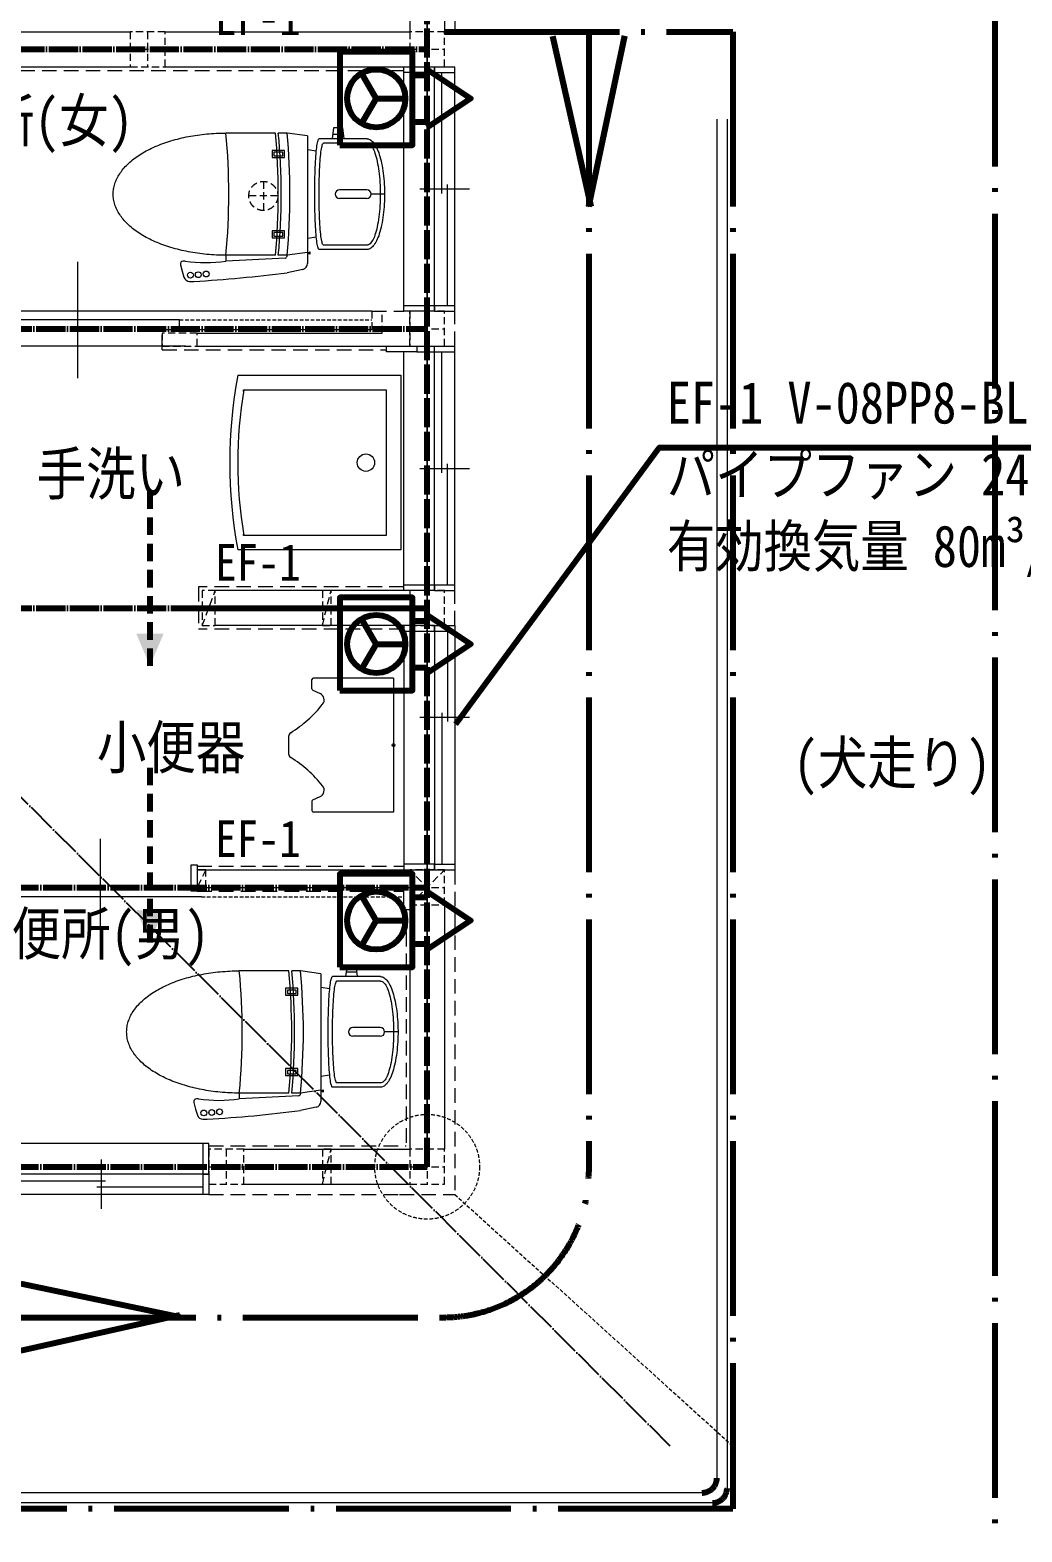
# Model space of a CAD drawing. Units: millimetres at full size. Extents: x -21029 to 20237, y -14043 to 14043.
# Drawn here: x 7838 to 11245, y -4626 to 535 of the extents above; entities that cross this region are included whole.
import ezdxf
from ezdxf.enums import TextEntityAlignment as Align

# ---------------------------------------------------------------- set-up
doc = ezdxf.new("R2010")
doc.units = ezdxf.units.MM
doc.header["$LTSCALE"] = 50
doc.header["$PDMODE"] = 32
doc.header["$PDSIZE"] = 10
for name, pattern in [('DASHED1', [1.8, 1.2, -0.6]), ('DASHED_DOTTED', [9.25, 6, -1.5, 0.25, -1.5]), ('LONG_DASHED_DOTTED', [15.25, 12, -1.5, 0.25, -1.5]), ('USER1', [2.31, 2, -0.15, 0.01, -0.15]), ('USER12', [0.75, 0.5, -0.25]), ('USER13', [0.375, 0.25, -0.125]), ('USER14', [1.5, 1, -0.5])]:
    doc.linetypes.add(name, pattern=pattern)
for name, color, linetype, lineweight in [('0-2_KIJUN', 1, 'USER1', 80), ('0-3_KABE', 7, 'Continuous', 18), ('0-6_1', 7, 'Continuous', 18), ('0-7_27', 7, 'Continuous', 18), ('0-8_0', 7, 'Continuous', 25), ('0-A_PV', 31, 'Continuous', 18), ('0-B_A', 43, 'Continuous', 18), ('0-C_TATEGU', 100, 'Continuous', 18), ('0-D_ZATU', 132, 'Continuous', 18), ('0-E_MOJI', 7, 'Continuous', 15), ('0-F_SETUBI', 7, 'Continuous', 18), ('1-7_画層2', 7, 'DASHED_DOTTED', 80), ('1-8_LINE', 1, 'LONG_DASHED_DOTTED', 80), ('1-9_HASIRA', 7, 'USER12', 18), ('1-C_SIAGE', 7, 'USER14', 18), ('1-D_CONCRETE', 7, 'Continuous', 18), ('2-0_換気扇(24h)', 1, 'Continuous', 80), ('2-3_ダクト・フード', 3, 'Continuous', 20), ('2-4_換気経路', 1, 'DASHED1', 80), ('2-5_記号・文字', 3, 'Continuous', 80)]:
    doc.layers.add(name, color=color, linetype=linetype, lineweight=lineweight)
doc.styles.add('ＭＳ ゴシック', font='')
doc.styles.get('ＭＳ ゴシック').set_extended_font_data('MS Gothic')

# ---------------------------------------------------------------- blocks, each defined once
blk = doc.blocks.new('U370_1A1')
at = {"layer": '0-A_PV'}
for p, q in [((-230, 0), (-230, -275)), ((-230, 0), (230, 0)), ((230, 0), (230, -275)), ((-188.66, -277.08), (-177.14, -251.94)), ((188.66, -277.08), (177.08, -251.8)), ((-193.21, -280), (-225, -280)), ((193.21, -280), (225, -280)), ((-29.64, -360), (29.64, -360))]:
    blk.add_line(p, q, dxfattribs=at)
for centre, radius, start, end in [((-155.35, -261.99), 24, 51.2869, 155.374), ((-418.65, -590.5), 445, 32.2557, 51.2871), ((418.65, -590.5), 445, 128.713, 147.744), ((155.35, -261.99), 24, 24.6257, 128.713), ((-225, -275), 5, 180, 270), ((-193.21, -275), 5, 270, 335.373), ((193.21, -275), 5, 204.627, 270), ((225, -275), 5, 270, 0), ((-29.64, -345), 15, 212.255, 270), ((29.64, -345), 15, 270, 327.745)]:
    blk.add_arc(centre, radius, start, end, dxfattribs=at)
at = {"layer": '0-B_A'}
blk.add_circle((0, 0), 2, dxfattribs=at)
blk.add_point((0, 0), dxfattribs=at)

msp = doc.modelspace()

# ---------------------------------------------------------------- linework, layer by layer
at = {"layer": '0-2_KIJUN'}
for p, q in [((9201.98, -3371.15), (9201.98, 7328.85)), ((5361.98, 468.85), (9201.98, 468.85)), ((7281.98, -491.15), (9201.98, -491.15)), ((7281.98, -1451.15), (9201.98, -1451.15)), ((8416.98, -1451.15), (9201.98, -1451.15)), ((7651.98, -2411.15), (9201.98, -2411.15)), ((7651.98, -3371.15), (9201.98, -3371.15))]:
    msp.add_line(p, q, dxfattribs=at)
at = {"layer": '0-3_KABE'}
for p, q in [((9141.98, 1368.85), (9141.98, 528.85)), ((9261.98, 1368.85), (9261.98, 528.85)), ((7341.98, 528.85), (8181.98, 528.85)), ((8301.98, 528.85), (9141.98, 528.85)), ((7341.98, 408.85), (8181.98, 408.85)), ((8301.98, 408.85), (9141.98, 408.85)), ((8291.98, -493.65), (9011.98, -493.65)), ((8411.98, -506.15), (9046.98, -506.15)), ((8411.98, -551.15), (9081.98, -551.15)), ((9141.98, -1391.15), (8474.48, -1391.15)), ((9141.98, -1511.15), (8474.48, -1511.15)), ((8411.98, -2351.15), (9141.98, -2351.15)), ((8411.98, -2411.15), (9121.98, -2411.15)), ((9141.98, -2471.15), (9141.98, -3311.15)), ((9261.98, -2471.15), (9261.98, -3311.15)), ((8571.98, -3311.15), (9141.98, -3311.15)), ((8571.98, -3431.15), (9141.98, -3431.15))]:
    msp.add_line(p, q, dxfattribs=at)
at = {"layer": '0-6_1'}
for p, q in [((8336.62, 158.69), (8344, 160.66)), ((8344, 160.66), (8351.45, 162.54)), ((8351.45, 162.54), (8358.97, 164.33)), ((8358.97, 164.33), (8366.56, 166.04)), ((8366.56, 166.04), (8374.21, 167.65)), ((8374.21, 167.65), (8381.93, 169.18)), ((8381.93, 169.18), (8389.7, 170.62)), ((8389.7, 170.62), (8397.53, 171.97)), ((8397.53, 171.97), (8405.41, 173.23)), ((8405.41, 173.23), (8413.34, 174.4)), ((8413.34, 174.4), (8421.31, 175.48)), ((8421.31, 175.48), (8429.32, 176.47)), ((8429.32, 176.47), (8437.37, 177.36)), ((8437.37, 177.36), (8445.45, 178.16)), ((8445.45, 178.16), (8453.56, 178.86)), ((8453.56, 178.86), (8461.7, 179.48)), ((8461.7, 179.48), (8469.85, 180)), ((8469.85, 180), (8478.03, 180.42)), ((8478.03, 180.42), (8486.22, 180.75)), ((8486.22, 180.75), (8494.43, 180.99)), ((8680.85, 181.18), (8510.85, 181.18)), ((8790.85, 171.18), (8790.85, -228.82)), ((8826.22, 151.88), (8827.12, 155.21)), ((8827.12, 155.21), (8828.04, 157.81)), ((8828.04, 157.81), (8828.97, 159.68)), ((8828.97, 159.68), (8829.91, 160.8)), ((8829.91, 160.8), (8830.85, 161.18)), ((8995.85, 161.18), (8830.85, 161.18)), ((8880.85, 199.18), (8875.85, 161.18)), ((8913.85, 176.18), (8877.85, 176.18)), ((8910.85, 199.18), (8880.85, 199.18)), ((8910.85, 199.18), (8915.85, 161.18)), ((8995.85, 161.18), (8998.94, 160.93)), ((8998.94, 160.93), (9002.02, 160.17)), ((9002.02, 160.17), (9005.08, 158.92)), ((9005.08, 158.92), (9008.12, 157.16)), ((9008.12, 157.16), (9011.13, 154.91)), ((9011.13, 154.91), (9014.1, 152.18)), ((8209.75, 103.1), (8214.98, 106.54)), ((8214.98, 106.54), (8220.34, 109.92)), ((8220.34, 109.92), (8225.83, 113.23)), ((8225.83, 113.23), (8231.45, 116.49)), ((8231.45, 116.49), (8237.2, 119.67)), ((8237.2, 119.67), (8243.07, 122.79)), ((8243.07, 122.79), (8249.06, 125.84)), ((8249.06, 125.84), (8255.17, 128.82)), ((8255.17, 128.82), (8261.39, 131.73)), ((8261.39, 131.73), (8267.73, 134.57)), ((8267.73, 134.57), (8274.18, 137.33)), ((8274.18, 137.33), (8280.73, 140.02)), ((8280.73, 140.02), (8287.38, 142.63)), ((8287.38, 142.63), (8294.14, 145.17)), ((8294.14, 145.17), (8301, 147.62)), ((8301, 147.62), (8307.94, 150)), ((8307.94, 150), (8314.98, 152.3)), ((8669.85, 121.18), (8669.85, 97.18)), ((8711.85, 121.18), (8669.85, 121.18)), ((8675.85, 115.18), (8675.85, 103.18)), ((8705.85, 115.18), (8675.85, 115.18)), ((8705.85, 103.18), (8705.85, 115.18)), ((8711.85, 97.18), (8711.85, 121.18)), ((8821.65, 119.18), (8790.85, 123.98)), ((8819.92, 101.24), (8820.58, 109.68)), ((8820.58, 109.68), (8821.29, 117.58)), ((8821.29, 117.58), (8822.03, 124.89)), ((8822.03, 124.89), (8822.81, 131.6)), ((8822.81, 131.6), (8823.62, 137.68)), ((8823.62, 137.68), (8824.46, 143.1)), ((8824.46, 143.1), (8825.33, 147.84)), ((8825.33, 147.84), (8826.22, 151.88)), ((8835.79, 100.97), (8836.55, 108.52)), ((8836.55, 108.52), (8837.36, 115.46)), ((8837.36, 115.46), (8838.21, 121.75)), ((8838.21, 121.75), (8839.09, 127.37)), ((8839.09, 127.37), (8840, 132.29)), ((8840, 132.29), (8840.93, 136.5)), ((8840.93, 136.5), (8841.89, 139.96)), ((8841.89, 139.96), (8842.86, 142.67)), ((8842.86, 142.67), (8843.85, 144.62)), ((8843.85, 144.62), (8844.85, 145.79)), ((8844.85, 145.79), (8845.85, 146.18)), ((8995.85, 146.18), (8845.85, 146.18)), ((8995.85, 146.18), (8998.47, 145.88)), ((8998.47, 145.88), (9001.08, 145)), ((9001.08, 145), (9003.67, 143.52)), ((9003.67, 143.52), (9006.23, 141.46)), ((9006.23, 141.46), (9008.76, 138.83)), ((9008.76, 138.83), (9011.24, 135.62)), ((9011.24, 135.62), (9013.67, 131.87)), ((9013.67, 131.87), (9016.05, 127.56)), ((9014.1, 152.18), (9017.02, 148.96)), ((9016.05, 127.56), (9018.35, 122.73)), ((9017.02, 148.96), (9019.88, 145.28)), ((9018.35, 122.73), (9020.58, 117.39)), ((9019.88, 145.28), (9022.68, 141.13)), ((9020.58, 117.39), (9022.72, 111.55)), ((9022.68, 141.13), (9025.4, 136.53)), ((9022.72, 111.55), (9024.78, 105.24)), ((9024.78, 105.24), (9026.73, 98.47)), ((9025.4, 136.53), (9028.05, 131.5)), ((9028.05, 131.5), (9030.62, 126.03)), ((9030.62, 126.03), (9033.09, 120.16)), ((9033.09, 120.16), (9035.46, 113.89)), ((9035.46, 113.89), (9037.73, 107.25)), ((9037.73, 107.25), (9039.88, 100.24)), ((8151.76, 49.48), (8154.9, 53.6)), ((8161.67, 61.72), (8165.29, 65.72)), ((8165.29, 65.72), (8169.06, 69.68)), ((8169.06, 69.68), (8172.99, 73.59)), ((8172.99, 73.59), (8177.08, 77.46)), ((8177.08, 77.46), (8181.31, 81.28)), ((8194.89, 92.44), (8199.7, 96.05)), ((8199.7, 96.05), (8204.66, 99.61)), ((8204.66, 99.61), (8209.75, 103.1)), ((8669.85, 97.18), (8711.85, 97.18)), ((8675.85, 103.18), (8705.85, 103.18)), ((8816.9, 41.12), (8817.28, 52.08)), ((8817.28, 52.08), (8817.71, 62.71)), ((8817.71, 62.71), (8818.19, 72.99)), ((8818.19, 72.99), (8818.72, 82.86)), ((8818.72, 82.86), (8819.29, 92.29)), ((8819.29, 92.29), (8819.92, 101.24)), ((8832.24, 44.84), (8832.7, 55.28)), ((8832.7, 55.28), (8833.21, 65.34)), ((8833.21, 65.34), (8833.78, 74.99)), ((8833.78, 74.99), (8834.4, 84.16)), ((8834.4, 84.16), (8835.07, 92.84)), ((8835.07, 92.84), (8835.79, 100.97)), ((9026.73, 98.47), (9028.58, 91.27)), ((9028.58, 91.27), (9030.32, 83.67)), ((9030.32, 83.67), (9031.95, 75.68)), ((9031.95, 75.68), (9033.45, 67.34)), ((9033.45, 67.34), (9034.82, 58.68)), ((9034.82, 58.68), (9036.06, 49.72)), ((9039.88, 100.24), (9041.92, 92.89)), ((9041.92, 92.89), (9043.84, 85.22)), ((9043.84, 85.22), (9045.63, 77.24)), ((9045.63, 77.24), (9047.29, 68.99)), ((9047.29, 68.99), (9048.81, 60.47)), ((9048.81, 60.47), (9050.19, 51.72)), ((9050.19, 51.72), (9051.43, 42.76)), ((8126.99, -2.15), (8128.12, 2.27)), ((8128.12, 2.27), (8129.42, 6.67)), ((8129.42, 6.67), (8130.89, 11.05)), ((8130.89, 11.05), (8132.54, 15.42)), ((8132.54, 15.42), (8134.35, 19.77)), ((8134.35, 19.77), (8136.34, 24.09)), ((8136.34, 24.09), (8138.49, 28.4)), ((8138.49, 28.4), (8140.81, 32.67)), ((8140.81, 32.67), (8143.3, 36.92)), ((8143.3, 36.92), (8145.96, 41.14)), ((8145.96, 41.14), (8148.78, 45.32)), ((8148.78, 45.32), (8151.76, 49.48)), ((8815.97, -5.01), (8816.12, 6.78)), ((8816.12, 6.78), (8816.32, 18.43)), ((8816.32, 18.43), (8816.59, 29.89)), ((8816.59, 29.89), (8816.9, 41.12)), ((8830.93, -11.3), (8831.06, 0.29)), ((8831.06, 0.29), (8831.26, 11.75)), ((8831.26, 11.75), (8831.52, 23.03)), ((8831.52, 23.03), (8831.85, 34.07)), ((8831.85, 34.07), (8832.24, 44.84)), ((9036.06, 49.72), (9037.17, 40.49)), ((9037.17, 40.49), (9038.14, 31.03)), ((9038.14, 31.03), (9038.96, 21.37)), ((9038.96, 21.37), (9039.64, 11.54)), ((9039.64, 11.54), (9040.17, 1.57)), ((9040.17, 1.57), (9040.55, -8.51)), ((9051.43, 42.76), (9052.52, 33.6)), ((9052.52, 33.6), (9053.46, 24.28)), ((9053.46, 24.28), (9054.25, 14.82)), ((9054.25, 14.82), (9054.88, 5.24)), ((9054.88, 5.24), (9055.35, -4.43)), ((8123.85, -28.82), (8123.94, -24.36)), ((8123.94, -33.28), (8123.85, -28.82)), ((8123.94, -24.36), (8124.2, -19.91)), ((8124.2, -37.73), (8123.94, -33.28)), ((8124.2, -19.91), (8124.64, -15.46)), ((8124.64, -42.19), (8124.2, -37.73)), ((8124.64, -15.46), (8125.25, -11.01)), ((8125.25, -46.63), (8124.64, -42.19)), ((8125.25, -11.01), (8126.03, -6.57)), ((8126.03, -51.07), (8125.25, -46.63)), ((8126.03, -6.57), (8126.99, -2.15)), ((8126.99, -55.5), (8126.03, -51.07)), ((8815.85, -28.82), (8815.88, -16.89)), ((8815.88, -40.75), (8815.85, -28.82)), ((8815.88, -16.89), (8815.97, -5.01)), ((8815.97, -52.63), (8815.88, -40.75)), ((8830.86, -22.97), (8830.93, -11.3)), ((8830.86, -34.67), (8830.86, -22.97)), ((8830.93, -46.34), (8830.86, -34.67)), ((8831.06, -57.93), (8830.93, -46.34)), ((8994.85, -13.82), (8900.85, -13.82)), ((8994.85, -43.82), (8900.85, -43.82)), ((9055.85, -28.82), (9009.85, -28.82)), ((9040.55, -49.14), (9040.17, -59.21)), ((9040.55, -8.51), (9040.78, -18.65)), ((9040.78, -39), (9040.55, -49.14)), ((9040.78, -18.65), (9040.85, -28.82)), ((9040.85, -28.82), (9040.78, -39)), ((9055.35, -4.43), (9055.67, -14.16)), ((9055.67, -43.48), (9055.35, -53.22)), ((9055.67, -14.16), (9055.83, -23.93)), ((9055.83, -33.71), (9055.67, -43.48)), ((9055.83, -23.93), (9055.83, -33.71)), ((8128.12, -59.91), (8126.99, -55.5)), ((8129.42, -64.31), (8128.12, -59.91)), ((8130.89, -68.7), (8129.42, -64.31)), ((8132.54, -73.06), (8130.89, -68.7)), ((8134.35, -77.41), (8132.54, -73.06)), ((8136.34, -81.74), (8134.35, -77.41)), ((8138.49, -86.04), (8136.34, -81.74)), ((8140.81, -90.31), (8138.49, -86.04)), ((8143.3, -94.56), (8140.81, -90.31)), ((8145.96, -98.78), (8143.3, -94.56)), ((8148.78, -102.97), (8145.96, -98.78)), ((8151.76, -107.12), (8148.78, -102.97)), ((8816.12, -64.42), (8815.97, -52.63)), ((8816.32, -76.07), (8816.12, -64.42)), ((8816.59, -87.53), (8816.32, -76.07)), ((8816.9, -98.77), (8816.59, -87.53)), ((8817.28, -109.72), (8816.9, -98.77)), ((8831.26, -69.39), (8831.06, -57.93)), ((8831.52, -80.67), (8831.26, -69.39)), ((8831.85, -91.72), (8831.52, -80.67)), ((8832.24, -102.49), (8831.85, -91.72)), ((8832.7, -112.92), (8832.24, -102.49)), ((9037.17, -98.14), (9036.06, -107.36)), ((9038.14, -88.67), (9037.17, -98.14)), ((9038.96, -79.01), (9038.14, -88.67)), ((9039.64, -69.18), (9038.96, -79.01)), ((9040.17, -59.21), (9039.64, -69.18)), ((9051.43, -100.4), (9050.19, -109.37)), ((9052.52, -91.24), (9051.43, -100.4)), ((9053.46, -81.92), (9052.52, -91.24)), ((9054.25, -72.46), (9053.46, -81.92)), ((9054.88, -62.88), (9054.25, -72.46)), ((9055.35, -53.22), (9054.88, -62.88)), ((8154.9, -111.24), (8151.76, -107.12)), ((8158.21, -115.32), (8154.9, -111.24)), ((8161.67, -119.36), (8158.21, -115.32)), ((8165.29, -123.36), (8161.67, -119.36)), ((8169.06, -127.32), (8165.29, -123.36)), ((8172.99, -131.24), (8169.06, -127.32)), ((8177.08, -135.11), (8172.99, -131.24)), ((8181.31, -138.93), (8177.08, -135.11)), ((8185.69, -142.7), (8181.31, -138.93)), ((8190.22, -146.42), (8185.69, -142.7)), ((8194.89, -150.08), (8190.22, -146.42)), ((8199.7, -153.69), (8194.89, -150.08)), ((8204.66, -157.25), (8199.7, -153.69)), ((8669.85, -154.82), (8669.85, -178.82)), ((8711.85, -154.82), (8669.85, -154.82)), ((8711.85, -178.82), (8711.85, -154.82)), ((8817.71, -120.35), (8817.28, -109.72)), ((8818.19, -130.63), (8817.71, -120.35)), ((8818.72, -140.5), (8818.19, -130.63)), ((8819.29, -149.93), (8818.72, -140.5)), ((8819.92, -158.89), (8819.29, -149.93)), ((8833.21, -122.99), (8832.7, -112.92)), ((8833.78, -132.63), (8833.21, -122.99)), ((8834.4, -141.81), (8833.78, -132.63)), ((8835.07, -150.48), (8834.4, -141.81)), ((8835.79, -158.61), (8835.07, -150.48)), ((9028.58, -148.91), (9026.73, -156.11)), ((9030.32, -141.31), (9028.58, -148.91)), ((9031.95, -133.32), (9030.32, -141.31)), ((9033.45, -124.99), (9031.95, -133.32)), ((9041.92, -150.53), (9039.88, -157.88)), ((9043.84, -142.86), (9041.92, -150.53)), ((9045.63, -134.89), (9043.84, -142.86)), ((9047.29, -126.63), (9045.63, -134.89)), ((9048.81, -118.12), (9047.29, -126.63)), ((9050.19, -109.37), (9048.81, -118.12)), ((8209.75, -160.75), (8204.66, -157.25)), ((8214.98, -164.19), (8209.75, -160.75)), ((8220.34, -167.56), (8214.98, -164.19)), ((8225.83, -170.88), (8220.34, -167.56)), ((8231.45, -174.13), (8225.83, -170.88)), ((8237.2, -177.31), (8231.45, -174.13)), ((8243.07, -180.43), (8237.2, -177.31)), ((8249.06, -183.48), (8243.07, -180.43)), ((8255.17, -186.46), (8249.06, -183.48)), ((8261.39, -189.37), (8255.17, -186.46)), ((8267.73, -192.21), (8261.39, -189.37)), ((8274.18, -194.97), (8267.73, -192.21)), ((8280.73, -197.66), (8274.18, -194.97)), ((8287.38, -200.27), (8280.73, -197.66)), ((8294.14, -202.81), (8287.38, -200.27)), ((8301, -205.27), (8294.14, -202.81)), ((8669.85, -178.82), (8711.85, -178.82)), ((8675.85, -160.82), (8675.85, -172.82)), ((8705.85, -160.82), (8675.85, -160.82)), ((8675.85, -172.82), (8705.85, -172.82)), ((8705.85, -172.82), (8705.85, -160.82)), ((8821.65, -176.82), (8790.85, -181.72)), ((8820.58, -167.33), (8819.92, -158.89)), ((8821.29, -175.22), (8820.58, -167.33)), ((8822.03, -182.53), (8821.29, -175.22)), ((8822.81, -189.24), (8822.03, -182.53)), ((8823.62, -195.32), (8822.81, -189.24)), ((8824.46, -200.74), (8823.62, -195.32)), ((8825.33, -205.48), (8824.46, -200.74)), ((8826.22, -209.52), (8825.33, -205.48)), ((8836.55, -166.16), (8835.79, -158.61)), ((8837.36, -173.1), (8836.55, -166.16)), ((8838.21, -179.39), (8837.36, -173.1)), ((8839.09, -185.01), (8838.21, -179.39)), ((8840, -189.94), (8839.09, -185.01)), ((8840.93, -194.14), (8840, -189.94)), ((8841.89, -197.6), (8840.93, -194.14)), ((8842.86, -200.31), (8841.89, -197.6)), ((8843.85, -202.26), (8842.86, -200.31)), ((8844.85, -203.43), (8843.85, -202.26)), ((8845.85, -203.82), (8844.85, -203.43)), ((8995.85, -203.82), (8845.85, -203.82)), ((8998.47, -203.53), (8995.85, -203.82)), ((9001.08, -202.64), (8998.47, -203.53)), ((9003.67, -201.16), (9001.08, -202.64)), ((9006.23, -199.1), (9003.67, -201.16)), ((9008.76, -196.47), (9006.23, -199.1)), ((9011.24, -193.27), (9008.76, -196.47)), ((9013.67, -189.51), (9011.24, -193.27)), ((9016.05, -185.21), (9013.67, -189.51)), ((9018.35, -180.38), (9016.05, -185.21)), ((9019.88, -202.92), (9017.02, -206.61)), ((9020.58, -175.03), (9018.35, -180.38)), ((9022.68, -198.77), (9019.88, -202.92)), ((9022.72, -169.19), (9020.58, -175.03)), ((9025.4, -194.18), (9022.68, -198.77)), ((9024.78, -162.88), (9022.72, -169.19)), ((9026.73, -156.11), (9024.78, -162.88)), ((9033.09, -177.8), (9030.62, -183.68)), ((9035.46, -171.54), (9033.09, -177.8)), ((9037.73, -164.89), (9035.46, -171.54)), ((9039.88, -157.88), (9037.73, -164.89)), ((8322.11, -212.15), (8314.98, -209.94)), ((8329.33, -214.29), (8322.11, -212.15)), ((8336.62, -216.34), (8329.33, -214.29)), ((8344, -218.3), (8336.62, -216.34)), ((8351.45, -220.18), (8344, -218.3)), ((8358.97, -221.97), (8351.45, -220.18)), ((8381.93, -226.83), (8374.21, -225.3)), ((8389.7, -228.27), (8381.93, -226.83)), ((8397.53, -229.62), (8389.7, -228.27)), ((8405.41, -230.88), (8397.53, -229.62)), ((8413.34, -232.05), (8405.41, -230.88)), ((8421.31, -233.12), (8413.34, -232.05)), ((8453.56, -236.51), (8445.45, -235.8)), ((8461.7, -237.12), (8453.56, -236.51)), ((8469.85, -237.64), (8461.7, -237.12)), ((8478.03, -238.06), (8469.85, -237.64)), ((8486.22, -238.4), (8478.03, -238.06)), ((8494.43, -238.63), (8486.22, -238.4)), ((8502.64, -238.77), (8494.43, -238.63)), ((8510.85, -238.82), (8502.64, -238.77)), ((8680.85, -238.82), (8510.85, -238.82)), ((8510.85, -238.82), (8510.85, -258.82)), ((8715.15, -248.82), (8510.85, -258.82)), ((8720.85, -238.82), (8690.85, -238.82)), ((8720.85, -238.82), (8719.25, -245.12)), ((8790.85, -228.82), (8720.85, -238.82)), ((8790.85, -228.82), (8790.85, -267.62)), ((8827.12, -212.85), (8826.22, -209.52)), ((8828.04, -215.46), (8827.12, -212.85)), ((8828.97, -217.32), (8828.04, -215.46)), ((8829.91, -218.45), (8828.97, -217.32)), ((8830.85, -218.82), (8829.91, -218.45)), ((8995.85, -218.82), (8830.85, -218.82)), ((8998.94, -218.57), (8995.85, -218.82)), ((9002.02, -217.81), (8998.94, -218.57)), ((9005.08, -216.56), (9002.02, -217.81)), ((9008.12, -214.8), (9005.08, -216.56)), ((9011.13, -212.56), (9008.12, -214.8)), ((9014.1, -209.82), (9011.13, -212.56)), ((9017.02, -206.61), (9014.1, -209.82)), ((8354.55, -271.52), (8360.85, -293.82)), ((8360.85, -293.82), (8366.75, -314.32)), ((8370.85, -258.82), (8364.15, -258.82)), ((8775.05, -287.22), (8720.85, -298.82)), ((8385.95, -328.82), (8400.85, -328.82)), ((8926.91, -2679.86), (8921.91, -2717.86)), ((8956.91, -2679.86), (8926.91, -2679.86)), ((8956.91, -2679.86), (8961.91, -2717.86)), ((8333.44, -2736.4), (8340.2, -2733.87)), ((8340.2, -2733.87), (8347.05, -2731.41)), ((8361.04, -2726.74), (8368.17, -2724.52)), ((8368.17, -2724.52), (8375.39, -2722.39)), ((8375.39, -2722.39), (8382.68, -2720.34)), ((8412.62, -2713), (8420.27, -2711.38)), ((8451.47, -2705.8), (8459.4, -2704.63)), ((8459.4, -2704.63), (8467.37, -2703.56)), ((8467.37, -2703.56), (8475.38, -2702.57)), ((8491.51, -2700.88), (8499.62, -2700.17)), ((8532.28, -2698.28), (8540.49, -2698.05)), ((8540.49, -2698.05), (8548.7, -2697.9)), ((8548.7, -2697.9), (8556.91, -2697.86)), ((8726.91, -2697.86), (8556.91, -2697.86)), ((8766.91, -2697.86), (8736.91, -2697.86)), ((8836.91, -2707.86), (8766.91, -2697.86)), ((8836.91, -2707.86), (8836.91, -3107.86)), ((8873.18, -2723.83), (8874.1, -2721.22)), ((9041.91, -2717.86), (8876.91, -2717.86)), ((9041.91, -2732.86), (8891.91, -2732.86)), ((8959.91, -2702.86), (8923.91, -2702.86)), ((9041.91, -2717.86), (9045, -2718.11)), ((9041.91, -2732.86), (9044.53, -2733.15)), ((8236.28, -2790.26), (8240.95, -2786.6)), ((8255.81, -2775.93), (8261.04, -2772.49)), ((8261.04, -2772.49), (8266.4, -2769.11)), ((8289.13, -2756.25), (8295.12, -2753.2)), ((8757.91, -2757.86), (8715.91, -2757.86)), ((8715.91, -2757.86), (8715.91, -2781.86)), ((8715.91, -2781.86), (8757.91, -2781.86)), ((8751.91, -2763.86), (8721.91, -2763.86)), ((8721.91, -2763.86), (8721.91, -2775.86)), ((8721.91, -2775.86), (8751.91, -2775.86)), ((8751.91, -2775.86), (8751.91, -2763.86)), ((8757.91, -2781.86), (8757.91, -2757.86)), ((8867.71, -2759.86), (8836.91, -2755.06)), ((8864.78, -2796.18), (8865.35, -2786.75)), ((8865.35, -2786.75), (8865.98, -2777.79)), ((8865.98, -2777.79), (8866.64, -2769.35)), ((8868.09, -2754.14), (8868.87, -2747.43)), ((8880.46, -2794.87), (8881.13, -2786.2)), ((8881.13, -2786.2), (8881.85, -2778.07)), ((8881.85, -2778.07), (8882.61, -2770.52)), ((8885.15, -2751.67), (8886.05, -2746.74)), ((9057.3, -2743.41), (9059.73, -2747.17)), ((9059.73, -2747.17), (9062.11, -2751.47)), ((9068.74, -2737.9), (9071.46, -2742.5)), ((9068.78, -2767.49), (9070.84, -2773.8)), ((9071.46, -2742.5), (9074.11, -2747.54)), ((9074.11, -2747.54), (9076.68, -2753)), ((9081.52, -2765.14), (9083.79, -2771.79)), ((9087.98, -2786.14), (9089.9, -2793.82)), ((8200.96, -2825.44), (8204.27, -2821.36)), ((8204.27, -2821.36), (8207.73, -2817.32)), ((8223.14, -2801.57), (8227.37, -2797.75)), ((8227.37, -2797.75), (8231.75, -2793.98)), ((8231.75, -2793.98), (8236.28, -2790.26)), ((8863.34, -2826.96), (8863.77, -2816.32)), ((8863.77, -2816.32), (8864.25, -2806.05)), ((8864.25, -2806.05), (8864.78, -2796.18)), ((8878.76, -2823.75), (8879.27, -2813.69)), ((8879.27, -2813.69), (8879.83, -2804.05)), ((8879.83, -2804.05), (8880.46, -2794.87)), ((9074.64, -2787.76), (9076.38, -2795.37)), ((9076.38, -2795.37), (9078.01, -2803.35)), ((9078.01, -2803.35), (9079.51, -2811.69)), ((9079.51, -2811.69), (9080.88, -2820.36)), ((9080.88, -2820.36), (9082.12, -2829.32)), ((9089.9, -2793.82), (9091.69, -2801.79)), ((9091.69, -2801.79), (9093.35, -2810.05)), ((9093.35, -2810.05), (9094.87, -2818.56)), ((9094.87, -2818.56), (9096.25, -2827.31)), ((9096.25, -2827.31), (9097.49, -2836.28)), ((8172.09, -2885.61), (8173.05, -2881.18)), ((8175.48, -2872.37), (8176.95, -2867.98)), ((8861.94, -2895.93), (8862.03, -2884.04)), ((8862.03, -2884.04), (8862.18, -2872.25)), ((8862.18, -2872.25), (8862.38, -2860.61)), ((8876.99, -2890.34), (8877.12, -2878.75)), ((8877.12, -2878.75), (8877.32, -2867.29)), ((9085.7, -2867.5), (9086.23, -2877.47)), ((9086.23, -2877.47), (9086.61, -2887.54)), ((9100.94, -2873.79), (9101.41, -2883.46)), ((9101.41, -2883.46), (9101.73, -2893.19)), ((8170, -2912.31), (8169.91, -2907.86)), ((8170.26, -2916.77), (8170, -2912.31)), ((8861.91, -2907.86), (8861.94, -2895.93)), ((8861.94, -2919.79), (8861.91, -2907.86)), ((8862.03, -2931.67), (8861.94, -2919.79)), ((8862.18, -2943.46), (8862.03, -2931.67)), ((8876.92, -2902.01), (8876.99, -2890.34)), ((8876.92, -2913.7), (8876.92, -2902.01)), ((8876.99, -2925.37), (8876.92, -2913.7)), ((9040.91, -2892.86), (8946.91, -2892.86)), ((9040.91, -2922.86), (8946.91, -2922.86)), ((9101.91, -2907.86), (9055.91, -2907.86)), ((9086.23, -2938.25), (9085.7, -2948.21)), ((9086.61, -2928.17), (9086.23, -2938.25)), ((9086.83, -2918.03), (9086.61, -2928.17)), ((9086.91, -2907.86), (9086.83, -2918.03)), ((9101.41, -2932.25), (9100.94, -2941.92)), ((9101.73, -2922.52), (9101.41, -2932.25)), ((9101.89, -2912.75), (9101.73, -2922.52)), ((8186.87, -2969.35), (8184.55, -2965.07)), ((8204.27, -2994.36), (8200.96, -2990.27)), ((8862.96, -2977.8), (8862.64, -2966.57)), ((8863.34, -2988.75), (8862.96, -2977.8)), ((8863.77, -2999.39), (8863.34, -2988.75)), ((8877.58, -2959.7), (8877.32, -2948.43)), ((8877.91, -2970.75), (8877.58, -2959.7)), ((8879.27, -3002.02), (8878.76, -2991.96)), ((9082.12, -2986.4), (9080.88, -2995.36)), ((9083.23, -2977.17), (9082.12, -2986.4)), ((9084.2, -2967.71), (9083.23, -2977.17)), ((9096.25, -2988.4), (9094.87, -2997.15)), ((9097.49, -2979.43), (9096.25, -2988.4)), ((9098.58, -2970.28), (9097.49, -2979.43)), ((9099.52, -2960.96), (9098.58, -2970.28)), ((9100.31, -2951.5), (9099.52, -2960.96)), ((9100.94, -2941.92), (9100.31, -2951.5)), ((8227.37, -3017.96), (8223.14, -3014.14)), ((8757.91, -3033.86), (8715.91, -3033.86)), ((8715.91, -3033.86), (8715.91, -3057.86)), ((8751.91, -3039.86), (8721.91, -3039.86)), ((8721.91, -3039.86), (8721.91, -3051.86)), ((8751.91, -3051.86), (8751.91, -3039.86)), ((8757.91, -3057.86), (8757.91, -3033.86)), ((9070.84, -3041.91), (9068.78, -3048.23)), ((9080.88, -2995.36), (9079.51, -3004.02)), ((9094.87, -2997.15), (9093.35, -3005.67)), ((8295.12, -3062.52), (8289.13, -3059.47)), ((8301.23, -3065.5), (8295.12, -3062.52)), ((8340.2, -3081.84), (8333.44, -3079.31)), ((8347.05, -3084.3), (8340.2, -3081.84)), ((8354, -3086.68), (8347.05, -3084.3)), ((8361.04, -3088.97), (8354, -3086.68)), ((8715.91, -3057.86), (8757.91, -3057.86)), ((8721.91, -3051.86), (8751.91, -3051.86)), ((8867.71, -3055.86), (8836.91, -3060.76)), ((8868.87, -3068.28), (8868.09, -3061.57)), ((8886.05, -3068.97), (8885.15, -3064.05)), ((9041.91, -3082.86), (8891.91, -3082.86)), ((9044.53, -3082.56), (9041.91, -3082.86)), ((9062.11, -3064.24), (9059.73, -3068.54)), ((9071.46, -3073.21), (9068.74, -3077.81)), ((9074.11, -3068.17), (9071.46, -3073.21)), ((9076.68, -3062.71), (9074.11, -3068.17)), ((8412.62, -3102.71), (8405.03, -3101.01)), ((8416.91, -3137.86), (8410.21, -3137.86)), ((8420.27, -3104.33), (8412.62, -3102.71)), ((8451.47, -3109.91), (8443.59, -3108.65)), ((8475.38, -3113.14), (8467.37, -3112.16)), ((8483.43, -3114.04), (8475.38, -3113.14)), ((8491.51, -3114.84), (8483.43, -3114.04)), ((8499.62, -3115.54), (8491.51, -3114.84)), ((8507.75, -3116.16), (8499.62, -3115.54)), ((8540.49, -3117.67), (8532.28, -3117.43)), ((8548.7, -3117.81), (8540.49, -3117.67)), ((8556.91, -3117.86), (8548.7, -3117.81)), ((8556.91, -3117.86), (8556.91, -3137.86)), ((8726.91, -3117.86), (8556.91, -3117.86)), ((8761.21, -3127.86), (8556.91, -3137.86)), ((8766.91, -3117.86), (8736.91, -3117.86)), ((8766.91, -3117.86), (8765.31, -3124.16)), ((8836.91, -3107.86), (8766.91, -3117.86)), ((8836.91, -3107.86), (8836.91, -3146.66)), ((9041.91, -3097.86), (8876.91, -3097.86)), ((9045, -3097.6), (9041.91, -3097.86)), ((8400.61, -3150.56), (8406.91, -3172.86)), ((8406.91, -3172.86), (8412.81, -3193.36)), ((8821.11, -3166.26), (8766.91, -3177.86)), ((8432.01, -3207.86), (8446.91, -3207.86))]:
    msp.add_line(p, q, dxfattribs=at)
for points in [[(8314.98, 152.3), (8322.11, 154.51), (8329.33, 156.64), (8336.62, 158.69)], [(8494.43, 180.99), (8502.64, 181.13), (8510.85, 181.18)], [(8790.85, 171.18), (8720.85, 181.18), (8690.85, 181.18)], [(8154.9, 53.6), (8158.21, 57.68), (8161.67, 61.72)], [(8181.31, 81.28), (8185.69, 85.05), (8190.22, 88.77), (8194.89, 92.44)], [(9036.06, -107.36), (9034.82, -116.32), (9033.45, -124.99)], [(8314.98, -209.94), (8307.94, -207.64), (8301, -205.27)], [(9030.62, -183.68), (9028.05, -189.14), (9025.4, -194.18)], [(8374.21, -225.3), (8366.56, -223.68), (8358.97, -221.97)], [(8445.45, -235.8), (8437.37, -235), (8429.32, -234.11), (8421.31, -233.12)], [(8347.05, -2731.41), (8354, -2729.04), (8361.04, -2726.74)], [(8382.68, -2720.34), (8390.06, -2718.38), (8397.5, -2716.5), (8405.03, -2714.71), (8412.62, -2713)], [(8420.27, -2711.38), (8427.99, -2709.85), (8435.76, -2708.41)], [(8435.76, -2708.41), (8443.59, -2707.06), (8451.47, -2705.8)], [(8475.38, -2702.57), (8483.43, -2701.68), (8491.51, -2700.88)], [(8499.62, -2700.17), (8507.75, -2699.56), (8515.91, -2699.04), (8524.09, -2698.61), (8532.28, -2698.28)], [(8868.87, -2747.43), (8869.68, -2741.36), (8870.52, -2735.94), (8871.39, -2731.2), (8872.28, -2727.16), (8873.18, -2723.83)], [(8874.1, -2721.22), (8875.03, -2719.35), (8875.97, -2718.23), (8876.91, -2717.86)], [(8886.05, -2746.74), (8886.99, -2742.54), (8887.95, -2739.07), (8888.92, -2736.36), (8889.91, -2734.42), (8890.91, -2733.25), (8891.91, -2732.86)], [(9044.53, -2733.15), (9047.13, -2734.04), (9049.72, -2735.52), (9052.29, -2737.57), (9054.82, -2740.21), (9057.3, -2743.41)], [(9045, -2718.11), (9048.08, -2718.86), (9051.14, -2720.12), (9054.18, -2721.87), (9057.19, -2724.12)], [(9057.19, -2724.12), (9060.16, -2726.86), (9063.08, -2730.07), (9065.94, -2733.76), (9068.74, -2737.9)], [(8240.95, -2786.6), (8245.76, -2782.98), (8250.72, -2779.43), (8255.81, -2775.93)], [(8266.4, -2769.11), (8271.89, -2765.8), (8277.51, -2762.55), (8283.26, -2759.36), (8289.13, -2756.25)], [(8295.12, -2753.2), (8301.23, -2750.22), (8307.45, -2747.31)], [(8307.45, -2747.31), (8313.79, -2744.47), (8320.24, -2741.71), (8326.79, -2739.02), (8333.44, -2736.4)], [(8866.64, -2769.35), (8867.35, -2761.46), (8868.09, -2754.14)], [(8882.61, -2770.52), (8883.42, -2763.58), (8884.27, -2757.29), (8885.15, -2751.67)], [(9062.11, -2751.47), (9064.41, -2756.3), (9066.64, -2761.65), (9068.78, -2767.49)], [(9070.84, -2773.8), (9072.79, -2780.57), (9074.64, -2787.76)], [(9076.68, -2753), (9079.15, -2758.87), (9081.52, -2765.14)], [(9083.79, -2771.79), (9085.94, -2778.79), (9087.98, -2786.14)], [(8176.95, -2867.98), (8178.6, -2863.61), (8180.41, -2859.27), (8182.4, -2854.94), (8184.55, -2850.64), (8186.87, -2846.36), (8189.36, -2842.12), (8192.02, -2837.9), (8194.84, -2833.71), (8197.82, -2829.56), (8200.96, -2825.44)], [(8207.73, -2817.32), (8211.35, -2813.31), (8215.12, -2809.36), (8219.05, -2805.44), (8223.14, -2801.57)], [(8862.38, -2860.61), (8862.64, -2849.14), (8862.96, -2837.91), (8863.34, -2826.96)], [(8877.32, -2867.29), (8877.58, -2856.01), (8877.91, -2844.96), (8878.3, -2834.19), (8878.76, -2823.75)], [(9082.12, -2829.32), (9083.23, -2838.54), (9084.2, -2848), (9085.02, -2857.67), (9085.7, -2867.5)], [(9097.49, -2836.28), (9098.58, -2845.43), (9099.52, -2854.75), (9100.31, -2864.22), (9100.94, -2873.79)], [(8169.91, -2907.86), (8170, -2903.4), (8170.26, -2898.94), (8170.7, -2894.49), (8171.3, -2890.05), (8172.09, -2885.61)], [(8173.05, -2881.18), (8174.18, -2876.77), (8175.48, -2872.37)], [(9086.61, -2887.54), (9086.83, -2897.68), (9086.91, -2907.86)], [(8171.3, -2925.67), (8170.7, -2921.22), (8170.26, -2916.77)], [(8175.48, -2943.35), (8174.18, -2938.95), (8173.05, -2934.53), (8172.09, -2930.1), (8171.3, -2925.67)], [(8877.32, -2948.43), (8877.12, -2936.96), (8876.99, -2925.37)], [(9101.73, -2893.19), (9101.89, -2902.96), (9101.89, -2912.75)], [(8184.55, -2965.07), (8182.4, -2960.77), (8180.41, -2956.45), (8178.6, -2952.1), (8176.95, -2947.73), (8175.48, -2943.35)], [(8200.96, -2990.27), (8197.82, -2986.16), (8194.84, -2982), (8192.02, -2977.82), (8189.36, -2973.6), (8186.87, -2969.35)], [(8862.64, -2966.57), (8862.38, -2955.11), (8862.18, -2943.46)], [(8878.76, -2991.96), (8878.3, -2981.52), (8877.91, -2970.75)], [(9085.7, -2948.21), (9085.02, -2958.05), (9084.2, -2967.71)], [(8211.35, -3002.4), (8207.73, -2998.4), (8204.27, -2994.36)], [(8223.14, -3014.14), (8219.05, -3010.27), (8215.12, -3006.36), (8211.35, -3002.4)], [(8236.28, -3025.45), (8231.75, -3021.73), (8227.37, -3017.96)], [(8255.81, -3039.78), (8250.72, -3036.29), (8245.76, -3032.73), (8240.95, -3029.12), (8236.28, -3025.45)], [(8289.13, -3059.47), (8283.26, -3056.35), (8277.51, -3053.16), (8271.89, -3049.91), (8266.4, -3046.6), (8261.04, -3043.22), (8255.81, -3039.78)], [(8868.09, -3061.57), (8867.35, -3054.25), (8866.64, -3046.36), (8865.98, -3037.92), (8865.35, -3028.97), (8864.78, -3019.54), (8864.25, -3009.66), (8863.77, -2999.39)], [(8885.15, -3064.05), (8884.27, -3058.43), (8883.42, -3052.13), (8882.61, -3045.2), (8881.85, -3037.65), (8881.13, -3029.52), (8880.46, -3020.84), (8879.83, -3011.66), (8879.27, -3002.02)], [(9079.51, -3004.02), (9078.01, -3012.36), (9076.38, -3020.34), (9074.64, -3027.95), (9072.79, -3035.15), (9070.84, -3041.91)], [(9093.35, -3005.67), (9091.69, -3013.92), (9089.9, -3021.9), (9087.98, -3029.57), (9085.94, -3036.92), (9083.79, -3043.93), (9081.52, -3050.57), (9079.15, -3056.84), (9076.68, -3062.71)], [(8333.44, -3079.31), (8326.79, -3076.7), (8320.24, -3074.01), (8313.79, -3071.24), (8307.45, -3068.41), (8301.23, -3065.5)], [(8382.68, -3095.37), (8375.39, -3093.32), (8368.17, -3091.19), (8361.04, -3088.97)], [(8405.03, -3101.01), (8397.5, -3099.21), (8390.06, -3097.34), (8382.68, -3095.37)], [(8876.91, -3097.86), (8875.97, -3097.48), (8875.03, -3096.36), (8874.1, -3094.49), (8873.18, -3091.89), (8872.28, -3088.56), (8871.39, -3084.51), (8870.52, -3079.77), (8869.68, -3074.35), (8868.87, -3068.28)], [(8891.91, -3082.86), (8890.91, -3082.47), (8889.91, -3081.3), (8888.92, -3079.35), (8887.95, -3076.64), (8886.99, -3073.17), (8886.05, -3068.97)], [(9059.73, -3068.54), (9057.3, -3072.3), (9054.82, -3075.5), (9052.29, -3078.14), (9049.72, -3080.2), (9047.13, -3081.67), (9044.53, -3082.56)], [(9068.74, -3077.81), (9065.94, -3081.96), (9063.08, -3085.64), (9060.16, -3088.86), (9057.19, -3091.59), (9054.18, -3093.84), (9051.14, -3095.59), (9048.08, -3096.85), (9045, -3097.6)], [(9068.78, -3048.23), (9066.64, -3054.07), (9064.41, -3059.41), (9062.11, -3064.24)], [(8443.59, -3108.65), (8435.76, -3107.3), (8427.99, -3105.86), (8420.27, -3104.33)], [(8467.37, -3112.16), (8459.4, -3111.08), (8451.47, -3109.91)], [(8532.28, -3117.43), (8524.09, -3117.1), (8515.91, -3116.68), (8507.75, -3116.16)]]:
    msp.add_lwpolyline(points, dxfattribs=at)
for centre in [(8388.95, -307.12), (8415.95, -305.62), (8443.05, -303.22), (8435.01, -3186.16), (8462.01, -3184.66), (8489.11, -3182.26)]:
    msp.add_circle(centre, 10, dxfattribs=at)
for centre, radius, start, end in [((6310.85, -28.82), 2210, 354.54738, 5.45262), ((6480.85, -28.82), 2210, 354.54738, 5.45262), ((6490.85, -28.82), 2210, 354.54738, 5.45262), ((6520.85, -28.82), 2210, 354.54738, 5.45262), ((8900.85, -28.82), 15, 90, 270), ((8994.85, -28.82), 15, 270, 90), ((8714.28, -243.73), 5.17, 279.7502, 344.37845), ((8364.07, -268.74), 9.92, 89.55428, 196.27404), ((8440.85, 228.68), 492.5, 261.82877, 278.17123), ((8114.58, 4446.36), 4783.76, 273.43072, 277.28093), ((8770.65, -267.5), 20.21, 282.59301, 359.66085), ((8386.05, -308.73), 20.09, 196.15564, 269.72355), ((6356.91, -2907.86), 2210, 354.54738, 5.45262), ((6526.91, -2907.86), 2210, 354.54738, 5.45262), ((6536.91, -2907.86), 2210, 354.54738, 5.45262), ((6566.91, -2907.86), 2210, 354.54738, 5.45262), ((8946.91, -2907.86), 15, 90, 270), ((9040.91, -2907.86), 15, 270, 90), ((8410.13, -3147.78), 9.92, 89.55428, 196.27404), ((8486.91, -2650.36), 492.5, 261.82877, 278.17123), ((8760.34, -3122.77), 5.17, 279.7502, 344.37845), ((8816.71, -3146.54), 20.21, 282.59301, 359.66085), ((8432.11, -3187.77), 20.09, 196.15564, 269.72355), ((8160.64, 1567.33), 4783.76, 273.43072, 277.28093)]:
    msp.add_arc(centre, radius, start, end, dxfattribs=at)
at = {"layer": '0-7_27'}
for p, q in [((8792.45, -231.32), (8799.25, -227.4)), ((8799.25, -235.24), (8792.45, -231.32)), ((8799.25, -227.4), (8799.25, -235.24)), ((8845.31, -3114.28), (8838.51, -3110.36))]:
    msp.add_line(p, q, dxfattribs=at)
msp.add_lwpolyline([(8838.51, -3110.36), (8845.31, -3106.43), (8845.31, -3114.28)], dxfattribs=at)
at = {"layer": '0-8_0', "lineweight": 15}
msp.add_circle((8991.64, -951.37), 30, dxfattribs=at)
at = {"layer": '0-C_TATEGU'}
for p, q in [((9226.98, 408.85), (9296.98, 408.85)), ((9226.98, -431.15), (9226.98, 408.85)), ((9226.98, 388.85), (9296.98, 388.85)), ((9251.98, -26.15), (9251.98, 388.85)), ((9296.98, -431.15), (9296.98, 408.85)), ((9271.98, -411.15), (9271.98, 3.85)), ((9176.98, -11.15), (9346.98, -11.15)), ((8001.98, -661.15), (8001.98, -261.15)), ((9226.98, -411.15), (9296.98, -411.15)), ((8351.98, -461.15), (7651.98, -461.15)), ((8351.98, -491.15), (8351.98, -461.15)), ((9226.98, -431.15), (9296.98, -431.15)), ((9166.98, -551.15), (9236.98, -551.15)), ((9226.98, -1391.15), (9226.98, -551.15)), ((9226.98, -551.15), (9296.98, -551.15)), ((9296.98, -1391.15), (9296.98, -551.15)), ((9166.98, -571.15), (9236.98, -571.15)), ((9226.98, -571.15), (9296.98, -571.15)), ((9251.98, -986.15), (9251.98, -571.15)), ((9176.98, -971.15), (9346.98, -971.15)), ((9271.98, -1371.15), (9271.98, -956.15)), ((9226.98, -1371.15), (9296.98, -1371.15)), ((9226.98, -1391.15), (9296.98, -1391.15)), ((9226.98, -1511.15), (9296.98, -1511.15)), ((9226.98, -1511.15), (9226.98, -2351.15)), ((9226.98, -1531.15), (9296.98, -1531.15)), ((9271.98, -1531.15), (9271.98, -1841.15)), ((9296.98, -1511.15), (9296.98, -2351.15)), ((9176.98, -1826.15), (9346.98, -1826.15)), ((9251.98, -1811.15), (9251.98, -2331.15)), ((8079.48, -2243.65), (8079.48, -2643.65)), ((9226.98, -2331.15), (9296.98, -2331.15)), ((9226.98, -2351.15), (9296.98, -2351.15)), ((8426.98, -2443.65), (7731.98, -2443.65)), ((8081.98, -3346.15), (8081.98, -3516.15)), ((8451.98, -3396.15), (7711.98, -3396.15)), ((8431.98, -3396.15), (8431.98, -3466.15)), ((8451.98, -3396.15), (8451.98, -3466.15)), ((8096.98, -3421.15), (7731.98, -3421.15)), ((8431.98, -3441.15), (8066.98, -3441.15)), ((8451.98, -3466.15), (7711.98, -3466.15))]:
    msp.add_line(p, q, dxfattribs=at)
at = {"layer": '0-C_TATEGU', "linetype": 'USER13'}
for p, q in [((8351.98, -461.15), (9011.98, -461.15)), ((8426.98, -2443.65), (9121.98, -2443.65))]:
    msp.add_line(p, q, dxfattribs=at)
at = {"layer": '0-D_ZATU'}
for p, q in [((9121.98, -431.15), (9121.98, 388.85)), ((10196.98, 228.85), (10196.98, -4441.15)), ((10231.98, 228.85), (10231.98, -4476.15)), ((9011.98, -431.15), (7651.98, -431.15)), ((8371.98, -551.15), (7651.98, -551.15)), ((9121.98, -1391.15), (9121.98, -571.15)), ((9121.98, -1511.15), (9121.98, -2331.15)), ((8451.98, -3291.15), (7711.98, -3291.15)), ((10146.98, -4491.15), (5436.98, -4491.15)), ((10181.98, -4526.15), (5436.98, -4526.15))]:
    msp.add_line(p, q, dxfattribs=at)
for points in [[(9226.98, 408.85), (9226.98, 388.85), (9121.98, 388.85), (9121.98, 408.85)], [(9226.98, -411.15), (9226.98, -431.15), (9121.98, -431.15), (9121.98, -411.15)], [(9166.98, -551.15), (9166.98, -571.15), (9061.98, -571.15), (9061.98, -551.15)], [(9226.98, -1371.15), (9226.98, -1391.15), (9121.98, -1391.15), (9121.98, -1371.15)], [(9226.98, -1531.15), (9226.98, -1511.15), (9121.98, -1511.15), (9121.98, -1531.15)], [(8391.98, -2423.65), (8391.98, -2333.65), (8411.98, -2333.65), (8411.98, -2423.65)], [(9226.98, -2351.15), (9226.98, -2331.15), (9121.98, -2331.15), (9121.98, -2351.15)], [(9121.98, -2488.65), (9121.98, -2411.15), (9141.98, -2411.15), (9141.98, -2488.65)], [(8431.98, -3396.15), (8451.98, -3396.15), (8451.98, -3291.15), (8431.98, -3291.15)]]:
    msp.add_lwpolyline(points, close=True, dxfattribs=at)
at = {"layer": '0-F_SETUBI', "linetype": 'USER12'}
for p, q in [((8639.37, 14.94), (8639.37, -85.06)), ((8689.37, -35.06), (8589.37, -35.06))]:
    msp.add_line(p, q, dxfattribs=at)
at = {"layer": '0-F_SETUBI'}
for points in [[(8551.64, -651.37), (9111.64, -651.37), (9111.64, -1251.37), (8551.64, -1251.37)], [(8571.64, -705.41), (8571.64, -701.37), (9061.64, -701.37), (9061.64, -1201.37), (8571.64, -1201.37), (8571.64, -1197.33)]]:
    msp.add_lwpolyline(points, dxfattribs=at)
at = {"layer": '0-F_SETUBI', "linetype": 'USER12'}
msp.add_circle((8639.37, -35.06), 50, dxfattribs=at)
at = {"layer": '0-F_SETUBI'}
for centre, radius, start, end in [((10183.85, -951.37), 1659.56, 169.58532, 190.41468), ((10085.63, -951.37), 1533.99, 170.62046, 189.37954)]:
    msp.add_arc(centre, radius, start, end, dxfattribs=at)
at = {"layer": '1-7_画層2', "color": 2, "linetype": 'USER1', "lineweight": 25}
msp.add_line((10036.98, -4331.15), (4276.98, 1428.85), dxfattribs=at)
at = {"layer": '1-8_LINE'}
for p, q in [((11151.98, 1428.85), (11151.98, -7610.27)), ((9261.98, 528.85), (10251.98, 528.85)), ((9764.7, -71.65), (9629.62, 528.85)), ((9756.98, 528.85), (9756.98, -3388.65)), ((9756.98, -71.7), (9883.98, 528.85)), ((10251.98, 528.85), (10251.98, -4546.15)), ((8352.54, -3888.47), (7806.98, -3773.1)), ((8352.49, -3880.75), (7806.98, -4003.45)), ((7806.98, -3888.65), (9256.98, -3888.65)), ((10251.98, -4546.15), (5436.98, -4546.15))]:
    msp.add_line(p, q, dxfattribs=at)
for centre, radius in [((9256.98, -3388.65), 500), ((10146.98, -4441.15), 50), ((10181.98, -4476.15), 50)]:
    msp.add_arc(centre, radius, 270, 0, dxfattribs=at)
at = {"layer": '1-9_HASIRA'}
for p, q in [((8241.98, 528.85), (8241.98, 408.85)), ((9201.98, 528.85), (9201.98, 408.85)), ((8181.98, 468.85), (8301.98, 468.85)), ((9141.98, 468.85), (9261.98, 468.85)), ((9011.98, -431.15), (9011.98, -506.15)), ((9046.98, -506.15), (9046.98, -431.15)), ((9141.98, -551.15), (9141.98, -431.15)), ((9201.98, -431.15), (9201.98, -551.15)), ((9141.98, -491.15), (9261.98, -491.15)), ((8429.48, -1511.15), (8474.48, -1391.15)), ((8841.98, -1511.15), (8871.98, -1391.15)), ((9201.98, -1391.15), (9201.98, -1511.15)), ((9201.98, -1391.15), (9201.98, -1511.15)), ((8441.98, -2351.15), (8411.98, -2411.15)), ((9141.98, -2471.15), (9261.98, -2351.15)), ((9261.98, -2471.15), (9141.98, -2351.15)), ((9201.98, -2351.15), (9201.98, -2471.15)), ((9141.98, -2411.15), (9261.98, -2411.15)), ((8511.98, -3311.15), (8511.98, -3431.15)), ((8841.98, -3431.15), (8871.98, -3311.15)), ((9201.98, -3311.15), (9201.98, -3431.15)), ((8451.98, -3371.15), (8571.98, -3371.15)), ((9141.98, -3371.15), (9261.98, -3371.15))]:
    msp.add_line(p, q, dxfattribs=at)
for points in [[(8181.98, 408.85), (8301.98, 408.85), (8301.98, 528.85), (8181.98, 528.85)], [(9141.98, 408.85), (9261.98, 408.85), (9261.98, 528.85), (9141.98, 528.85)], [(9141.98, -551.15), (9261.98, -551.15), (9261.98, -431.15), (9141.98, -431.15)], [(8291.98, -551.15), (8411.98, -551.15), (8411.98, -506.15), (8291.98, -506.15)], [(8474.48, -1511.15), (8474.48, -1391.15), (8429.48, -1391.15), (8429.48, -1511.15)], [(8841.98, -1511.15), (8871.98, -1511.15), (8871.98, -1391.15), (8841.98, -1391.15)], [(9141.98, -1511.15), (9261.98, -1511.15), (9261.98, -1391.15), (9141.98, -1391.15)], [(8441.98, -2351.15), (8411.98, -2351.15), (8411.98, -2411.15), (8441.98, -2411.15)], [(9141.98, -2471.15), (9261.98, -2471.15), (9261.98, -2351.15), (9141.98, -2351.15)], [(8451.98, -3431.15), (8571.98, -3431.15), (8571.98, -3311.15), (8451.98, -3311.15)], [(8841.98, -3431.15), (8871.98, -3431.15), (8871.98, -3311.15), (8841.98, -3311.15)], [(9141.98, -3431.15), (9261.98, -3431.15), (9261.98, -3311.15), (9141.98, -3311.15)]]:
    msp.add_lwpolyline(points, close=True, dxfattribs=at)
at = {"layer": '1-9_HASIRA', "linetype": 'USER13'}
msp.add_circle((9201.98, -3371.15), 180, dxfattribs=at)
at = {"layer": '1-C_SIAGE'}
for p, q in [((9296.98, 1488.85), (9296.98, 528.85)), ((7354.48, 396.35), (9121.98, 396.35)), ((9011.98, -431.15), (9121.98, -431.15)), ((9296.98, -551.15), (9296.98, -431.15)), ((8291.98, -563.65), (8291.98, -493.65)), ((8291.98, -563.65), (9061.98, -563.65)), ((9121.98, -1378.65), (8416.98, -1378.65)), ((8416.98, -1378.65), (8416.98, -1523.65)), ((9296.98, -1511.15), (9296.98, -1391.15)), ((9121.98, -1523.65), (8416.98, -1523.65)), ((8411.98, -2338.65), (9121.98, -2338.65)), ((9296.98, -2351.15), (9296.98, -3466.15)), ((8411.98, -2423.65), (9121.98, -2423.65)), ((9129.48, -2488.65), (9129.48, -3298.65)), ((8451.98, -3298.65), (9129.48, -3298.65)), ((8451.98, -3466.15), (9106.98, -3466.15)), ((9106.98, -3466.15), (9296.98, -3466.15))]:
    msp.add_line(p, q, dxfattribs=at)
at = {"layer": '1-D_CONCRETE', "linetype": 'USER13'}
msp.add_line((9296.98, -3466.15), (10251.98, -4331.15), dxfattribs=at)
msp.add_line((9296.98, -3466.15), (10251.98, -4331.15), dxfattribs=at)
at = {"layer": '2-0_換気扇(24h)'}
for p, q in [((9027, 300), (8977, 386.6)), ((9027, 300), (8977, 213.4)), ((9027, 300), (9127, 300)), ((9027, -1575), (8977, -1488.4)), ((9027, -1575), (8977, -1661.6)), ((9027, -1575), (9127, -1575)), ((9027, -2525), (8977, -2438.4)), ((9027, -2525), (8977, -2611.6)), ((9027, -2525), (9127, -2525))]:
    msp.add_line(p, q, dxfattribs=at)
for points in [[(8902, 140), (9152, 140), (9152, 460), (8902, 460)], [(8902, -1735), (9152, -1735), (9152, -1415), (8902, -1415)], [(8902, -2685), (9152, -2685), (9152, -2365), (8902, -2365)]]:
    msp.add_lwpolyline(points, close=True, dxfattribs=at)
for centre in [(9027, 300), (9027, -1575), (9027, -2525)]:
    msp.add_circle(centre, 100, dxfattribs=at)
at = {"layer": '2-3_ダクト・フード', "color": 1, "lineweight": 80}
for p, q in [((9152, 380), (9202, 380)), ((9152, 220), (9202, 220)), ((9152, -1495), (9202, -1495)), ((9152, -1655), (9202, -1655)), ((9152, -2445), (9202, -2445)), ((9152, -2605), (9202, -2605))]:
    msp.add_line(p, q, dxfattribs=at)
for points in [[(9202, 200), (9352, 300), (9202, 400)], [(9202, -1675), (9352, -1575), (9202, -1475)], [(9202, -2625), (9352, -2525), (9202, -2425)]]:
    msp.add_lwpolyline(points, dxfattribs=at)
at = {"layer": '2-4_換気経路'}
for p, q in [((8250, -1050), (8250, -1650)), ((8250, -2000), (8250, -2600))]:
    msp.add_line(p, q, dxfattribs=at)
for points in [[(8250, -1650), (8203.27, -1539.47), (8296.73, -1539.47)], [(8250, -2600), (8203.27, -2489.47), (8296.73, -2489.47)]]:
    msp.add_solid(points, dxfattribs=at)
at = {"layer": '2-5_記号・文字', "color": 1}
msp.add_lwpolyline([(9300, -1850), (10000, -900), (12345, -900)], dxfattribs=at)

# ---------------------------------------------------------------- block references
at = {"layer": '0-F_SETUBI', "rotation": 270}
msp.add_blockref('U370_1A1', (9086.31, -1922.03), dxfattribs=at)

# ---------------------------------------------------------------- texts
at = {"layer": '0-E_MOJI', "style": 'ＭＳ ゴシック', "width": 0.85}
for s, p in [('便所(女)', (7513.13, 107.65)), ('手洗い', (7860.92, -1106.91)), ('小便器', (8067.65, -2047.02)), ('(犬走り)', (10459.11, -2099.79)), ('便所(男)', (7774.89, -2687.12))]:
    msp.add_text(s, height=146.6, dxfattribs=at).set_placement(p, align=Align.BOTTOM_LEFT)
at = {"layer": '2-5_記号・文字', "color": 1, "style": 'ＭＳ ゴシック', "width": 0.85}
for s, height, p in [('EF-1', 126.5, (8475, 480)), ('EF-1 V-08PP8-BL ×3台', 143.3, (10025, -860)), ('パイプファン 24時間常時運転', 143.3, (10025, -1106.5)), ('有効換気量 80m³/h/台(60Hz)', 143.3, (10025, -1353)), ('EF-1', 126.5, (8475, -1395)), ('EF-1', 126.5, (8475, -2345))]:
    msp.add_text(s, height=height, dxfattribs=at).set_placement(p, align=Align.BOTTOM_LEFT)

doc.saveas('drawing.dxf')
